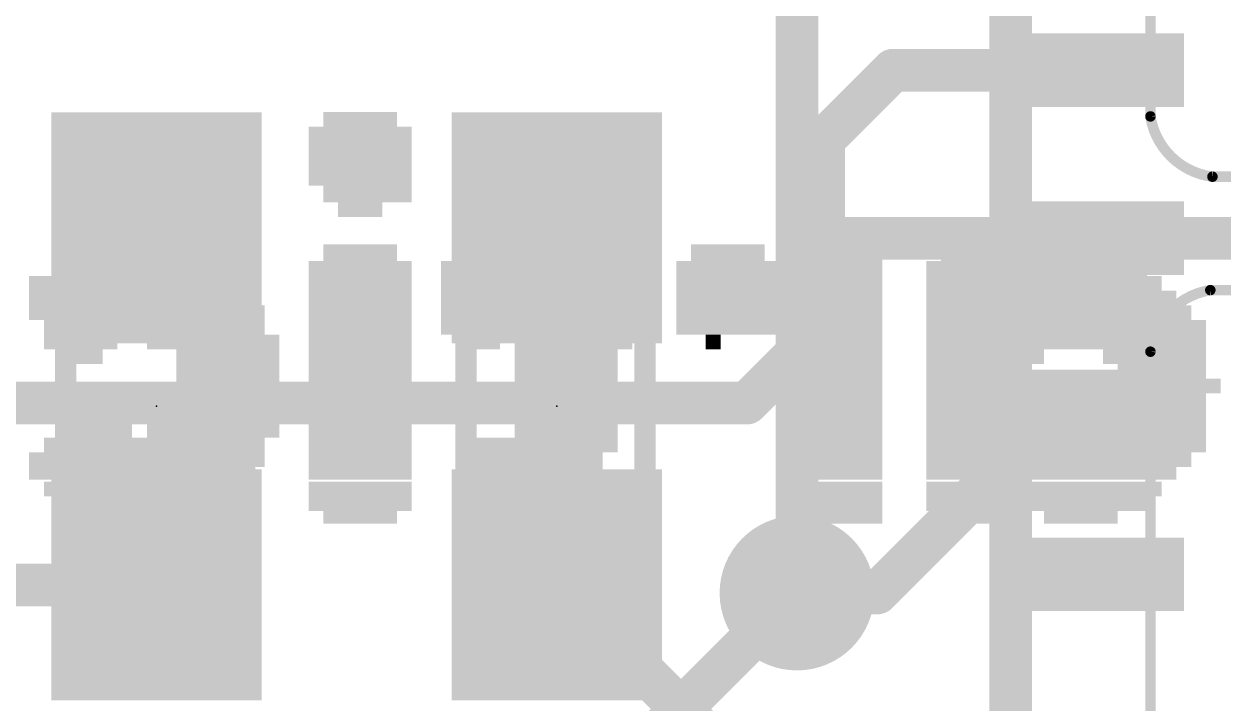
# Model space of a CAD drawing. Extents: x -23 to 93, y -71 to 33.
# Drawn here: x 12.7 to 18.41, y 11.29 to 14.52 of the extents above; entities that cross this region are included whole.
import ezdxf

# ---------------------------------------------------------------- set-up
doc = ezdxf.new("R2010")
doc.units = 0
for name, color, linetype in [('1', 12, 'CONTINUOUS'), ('16', 132, 'CONTINUOUS'), ('18', 110, 'CONTINUOUS'), ('21', 41, 'CONTINUOUS'), ('22', 40, 'CONTINUOUS'), ('23', 53, 'CONTINUOUS'), ('31', 253, 'CONTINUOUS'), ('51', 53, 'CONTINUOUS')]:
    doc.layers.add(name, color=color, linetype=linetype)

# ---------------------------------------------------------------- blocks, each defined once
blk = doc.blocks.new('RECT')
blk.add_solid([(-0.5, -0.5), (0.5, -0.5), (-0.5, 0.5), (0.5, 0.5)])
blk = doc.blocks.new('ROUNDV')
at = {"const_width": 0.5}
blk.add_lwpolyline([(0, -0.25, 1), (0, 0.25, 1), (0, -0.25)], format="xyb", dxfattribs=at)

msp = doc.modelspace()

# ---------------------------------------------------------------- linework, layer by layer
at = {"layer": '1', "const_width": 0.2032}
for points in [[(16.51, 13.97), (16.84, 14.3)], [(16.84, 14.3), (17.85, 14.3)], [(16.51, 13.5), (16.51, 13.97)], [(15.24, 12.715), (15.24, 13.55)], [(17.85, 13.5), (16.51, 13.5)], [(16.51, 13.5), (16.51, 13.081)], [(18.885, 13.5), (17.85, 13.5)], [(16.51, 13.081), (16.144, 12.715)], [(11.445, 12.715), (15.24, 12.715)], [(15.24, 12.715), (16.144, 12.715)], [(17.653, 12.7), (16.764, 11.811)], [(17.85, 12.7), (17.653, 12.7)], [(12.065, 11.85), (13.335, 11.85)], [(15.99, 11.1), (15.24, 11.85)], [(16.764, 11.811), (16.383, 11.811)]]:
    msp.add_lwpolyline(points, dxfattribs=at)
at = {"layer": '1', "const_width": 0.1016}
for points in [[(16.84, 14.3508, 1), (16.84, 14.2492)], [(16.8759, 14.2641, 1), (16.8041, 14.3359)], [(17.85, 14.2492, 1), (17.85, 14.3508)], [(16.5608, 13.97, 1), (16.4592, 13.97)], [(16.4741, 14.0059, 1), (16.5459, 13.9341)], [(15.2908, 13.55, 1), (15.1892, 13.55)], [(16.51, 13.5508, 1), (16.51, 13.4492)], [(16.5608, 13.5, 1), (16.4592, 13.5)], [(17.85, 13.5508, 1), (17.85, 13.4492)], [(17.85, 13.4492, 1), (17.85, 13.5508)], [(16.4592, 13.5, 1), (16.5608, 13.5)], [(16.5459, 13.0451, 1), (16.4741, 13.1169)], [(16.4592, 13.081, 1), (16.5608, 13.081)], [(15.24, 12.7658, 1), (15.24, 12.6642)], [(15.24, 12.6642, 1), (15.24, 12.7658)], [(16.1081, 12.7509, 1), (16.1799, 12.6791)], [(16.144, 12.6642, 1), (16.144, 12.7658)], [(17.653, 12.7508, 1), (17.653, 12.6492)], [(17.6889, 12.6641, 1), (17.6171, 12.7359)], [(17.85, 12.6492, 1), (17.85, 12.7508)], [(15.1892, 12.715, 1), (15.2908, 12.715)], [(13.335, 11.7992, 1), (13.335, 11.9008)], [(15.2759, 11.8859, 1), (15.2041, 11.8141)], [(16.383, 11.8618, 1), (16.383, 11.7602)], [(16.7281, 11.8469, 1), (16.7999, 11.7751)], [(16.764, 11.7602, 1), (16.764, 11.8618)]]:
    msp.add_lwpolyline(points, format="xyb", dxfattribs=at)
at = {"layer": '16', "const_width": 0.2032}
for points in [[(16.383, 11.811), (16.383, 14.7373)], [(16.383, 11.811), (14.732, 10.16)]]:
    msp.add_lwpolyline(points, dxfattribs=at)
at = {"layer": '16', "const_width": 0.1016}
for points in [[(16.4189, 11.7751, 1), (16.3471, 11.8469)], [(16.3322, 11.811, 1), (16.4338, 11.811)]]:
    msp.add_lwpolyline(points, format="xyb", dxfattribs=at)
at = {"layer": '21', "const_width": 0.2032}
msp.add_lwpolyline([(17.4, 9.9), (17.4, 15.5)], dxfattribs=at)
at = {"layer": '23'}
for p in [(13.335, 12.7), (15.24, 12.7)]:
    msp.add_point(p, dxfattribs=at)
at = {"layer": '51'}
for points, const_width in [([(18.065, 14.08), (18.065, 14.59)], 0.05), ([(19.75, 13.793), (18.36, 13.793)], 0.05), ([(18.35, 13.253), (19.74, 13.253)], 0.05), ([(12.903, 12.344), (12.903, 13.056)], 0.1016), ([(13.754, 12.344), (13.754, 13.056)], 0.1016), ([(14.808, 12.344), (14.808, 13.056)], 0.1016), ([(15.659, 12.344), (15.659, 13.056)], 0.1016), ([(18.065, 10.79), (18.065, 12.96)], 0.05)]:
    msp.add_lwpolyline(points, dxfattribs=dict(at, const_width=const_width))
for points, const_width in [([(18.065, 14.08, 0.3333), (18.36, 13.793)], 0.05), ([(18.0773, 14.0819, 1), (18.0527, 14.0781)], 0.025), ([(18.0525, 14.08, 1), (18.0775, 14.08)], 0.025), ([(18.36, 13.8055, 1), (18.36, 13.7805)], 0.025), ([(18.3584, 13.7806, 1), (18.3616, 13.8054)], 0.025), ([(18.35, 13.253, 0.3333), (18.065, 12.96)], 0.05), ([(18.35, 13.2655, 1), (18.35, 13.2405)], 0.025), ([(18.3519, 13.2407, 1), (18.3481, 13.2653)], 0.025), ([(12.9284, 13.056, 1), (12.8776, 13.056)], 0.0508), ([(13.7794, 13.056, 1), (13.7286, 13.056)], 0.0508), ([(14.8334, 13.056, 1), (14.7826, 13.056)], 0.0508), ([(15.6844, 13.056, 1), (15.6336, 13.056)], 0.0508), ([(18.0775, 12.96, 1), (18.0525, 12.96)], 0.025), ([(18.0526, 12.9616, 1), (18.0774, 12.9584)], 0.025), ([(12.8776, 12.344, 1), (12.9284, 12.344)], 0.0508), ([(13.7286, 12.344, 1), (13.7794, 12.344)], 0.0508), ([(14.7826, 12.344, 1), (14.8334, 12.344)], 0.0508), ([(15.6336, 12.344, 1), (15.6844, 12.344)], 0.0508)]:
    msp.add_lwpolyline(points, format="xyb", dxfattribs=dict(at, const_width=const_width))

# ---------------------------------------------------------------- block references
at = {"layer": '1', "xscale": 0.75, "yscale": 0.35, "rotation": 180}
for p in [(17.85, 14.3), (17.85, 13.5), (17.85, 12.7), (17.85, 11.9)]:
    msp.add_blockref('RECT', p, dxfattribs=at)
at = {"layer": '1', "xscale": 1.1, "rotation": 90}
for p in [(13.335, 13.55), (15.24, 13.55), (13.335, 11.85), (15.24, 11.85)]:
    msp.add_blockref('RECT', p, dxfattribs=at)
at = {"layer": '18', "xscale": 0.7366, "yscale": 0.7366}
msp.add_blockref('ROUNDV', (16.383, 11.811), dxfattribs=at)
msp.add_blockref('ROUNDV', (16.383, 11.811), dxfattribs=at)
at = {"layer": '22', "rotation": 180}
for p, xscale, yscale in [((14.304, 14.066), 0.35, 0.07), ((14.304, 13.996), 0.49, 0.07), ((14.304, 13.921), 0.49, 0.08), ((15.284, 13.921), 0.21, 0.08), ((14.304, 13.846), 0.49, 0.07), ((15.284, 13.846), 0.35, 0.07), ((14.304, 13.781), 0.49, 0.06), ((15.284, 13.781), 0.49, 0.06), ((14.339, 13.711), 0.42, 0.08), ((15.284, 13.711), 0.49, 0.08), ((14.304, 13.636), 0.21, 0.07), ((15.284, 13.636), 0.49, 0.07), ((15.284, 13.566), 0.49, 0.07), ((15.284, 13.501), 0.49, 0.06), ((13.219, 13.431), 0.56, 0.08), ((14.304, 13.431), 0.35, 0.08), ((15.214, 13.431), 0.91, 0.08), ((16.054, 13.431), 0.35, 0.08), ((16.614, 13.431), 0.35, 0.08), ((17.244, 13.431), 0.35, 0.08), ((17.734, 13.431), 0.35, 0.08), ((13.254, 13.356), 0.77, 0.07), ((14.304, 13.356), 0.49, 0.07), ((15.214, 13.356), 1.05, 0.07), ((16.299, 13.356), 0.98, 0.07), ((17.524, 13.356), 1.05, 0.07), ((13.219, 13.286), 0.98, 0.07), ((14.304, 13.286), 0.49, 0.07), ((15.214, 13.286), 1.05, 0.07), ((16.299, 13.286), 0.98, 0.07), ((17.559, 13.286), 1.12, 0.07), ((13.254, 13.216), 1.05, 0.07), ((14.304, 13.216), 0.49, 0.07), ((15.214, 13.216), 1.05, 0.07), ((16.299, 13.216), 0.98, 0.07), ((17.594, 13.216), 1.19, 0.07), ((13.289, 13.146), 1.12, 0.07), ((14.304, 13.146), 0.49, 0.07), ((15.214, 13.146), 1.05, 0.07), ((16.299, 13.146), 0.98, 0.07), ((17.629, 13.146), 1.26, 0.07), ((13.324, 13.076), 1.05, 0.07), ((14.304, 13.076), 0.49, 0.07), ((15.214, 13.076), 1.05, 0.07), ((16.299, 13.076), 0.98, 0.07), ((17.664, 13.076), 1.33, 0.07), ((12.974, 13.006), 0.35, 0.07), ((13.604, 13.006), 0.63, 0.07), ((14.304, 13.006), 0.49, 0.07), ((14.899, 13.006), 0.14, 0.07), ((15.319, 13.006), 0.56, 0.07), ((15.984, 13.006), 0.07, 0.07), ((16.544, 13.006), 0.49, 0.07), ((17.664, 13.006), 1.33, 0.07), ((13.009, 12.941), 0.14, 0.08), ((13.674, 12.941), 0.49, 0.08), ((14.304, 12.941), 0.49, 0.08), ((15.284, 12.941), 0.49, 0.08), ((16.579, 12.941), 0.42, 0.08), ((17.279, 12.941), 0.56, 0.08), ((18.084, 12.941), 0.49, 0.08), ((13.674, 12.866), 0.49, 0.07), ((14.304, 12.866), 0.49, 0.07), ((15.284, 12.866), 0.49, 0.07), ((16.579, 12.866), 0.42, 0.07), ((17.244, 12.866), 0.49, 0.07), ((18.119, 12.866), 0.42, 0.07), ((13.674, 12.796), 0.49, 0.07), ((14.304, 12.796), 0.49, 0.07), ((15.284, 12.796), 0.49, 0.07), ((16.579, 12.796), 0.42, 0.07), ((17.244, 12.796), 0.49, 0.07), ((18.154, 12.796), 0.49, 0.07), ((13.674, 12.726), 0.49, 0.07), ((14.304, 12.726), 0.49, 0.07), ((15.284, 12.726), 0.49, 0.07), ((16.579, 12.726), 0.42, 0.07), ((17.244, 12.726), 0.49, 0.07), ((18.119, 12.726), 0.42, 0.07), ((13.009, 12.656), 0.14, 0.07), ((13.674, 12.656), 0.49, 0.07), ((14.304, 12.656), 0.49, 0.07), ((15.284, 12.656), 0.49, 0.07), ((16.579, 12.656), 0.42, 0.07), ((17.279, 12.656), 0.56, 0.07), ((18.084, 12.656), 0.49, 0.07), ((13.044, 12.586), 0.35, 0.07), ((13.604, 12.586), 0.63, 0.07), ((14.304, 12.586), 0.49, 0.07), ((15.284, 12.586), 0.49, 0.07), ((16.579, 12.586), 0.42, 0.07), ((17.664, 12.586), 1.33, 0.07), ((13.324, 12.516), 1.05, 0.07), ((14.304, 12.516), 0.49, 0.07), ((15.144, 12.516), 0.77, 0.07), ((16.579, 12.516), 0.42, 0.07), ((17.664, 12.516), 1.33, 0.07), ((13.289, 12.446), 1.12, 0.07), ((14.304, 12.446), 0.49, 0.07), ((15.109, 12.446), 0.7, 0.07), ((16.579, 12.446), 0.42, 0.07), ((17.629, 12.446), 1.26, 0.07), ((13.254, 12.381), 1.05, 0.06), ((14.304, 12.381), 0.49, 0.06), ((15.109, 12.381), 0.7, 0.06), ((16.579, 12.381), 0.42, 0.06), ((17.594, 12.381), 1.19, 0.06), ((13.254, 12.306), 0.91, 0.07), ((14.304, 12.306), 0.49, 0.07), ((15.109, 12.306), 0.7, 0.07), ((16.579, 12.306), 0.42, 0.07), ((17.559, 12.306), 1.12, 0.07), ((13.254, 12.236), 0.77, 0.07), ((14.304, 12.236), 0.49, 0.07), ((15.074, 12.236), 0.63, 0.07), ((16.579, 12.236), 0.42, 0.07), ((17.524, 12.236), 1.05, 0.07), ((13.219, 12.171), 0.56, 0.06), ((14.304, 12.171), 0.35, 0.06), ((15.039, 12.171), 0.42, 0.06), ((16.614, 12.171), 0.35, 0.06), ((17.244, 12.171), 0.35, 0.06), ((17.734, 12.171), 0.35, 0.06)]:
    msp.add_blockref('RECT', p, dxfattribs=dict(at, xscale=xscale, yscale=yscale))
at = {"layer": '31', "xscale": 0.75, "yscale": 0.35, "rotation": 180}
for p in [(17.85, 14.3), (17.85, 13.5), (17.85, 12.7), (17.85, 11.9)]:
    msp.add_blockref('RECT', p, dxfattribs=at)
at = {"layer": '31', "xscale": 1.1, "rotation": 90}
for p in [(13.335, 13.55), (15.24, 13.55), (13.335, 11.85), (15.24, 11.85)]:
    msp.add_blockref('RECT', p, dxfattribs=at)
at = {"layer": '51', "xscale": 0.5001, "yscale": 0.95, "rotation": 90}
for p in [(13.3299, 13.2803), (15.2349, 13.2803), (13.3299, 12.1119), (15.2349, 12.1119)]:
    msp.add_blockref('RECT', p, dxfattribs=at)

doc.saveas('drawing.dxf')
